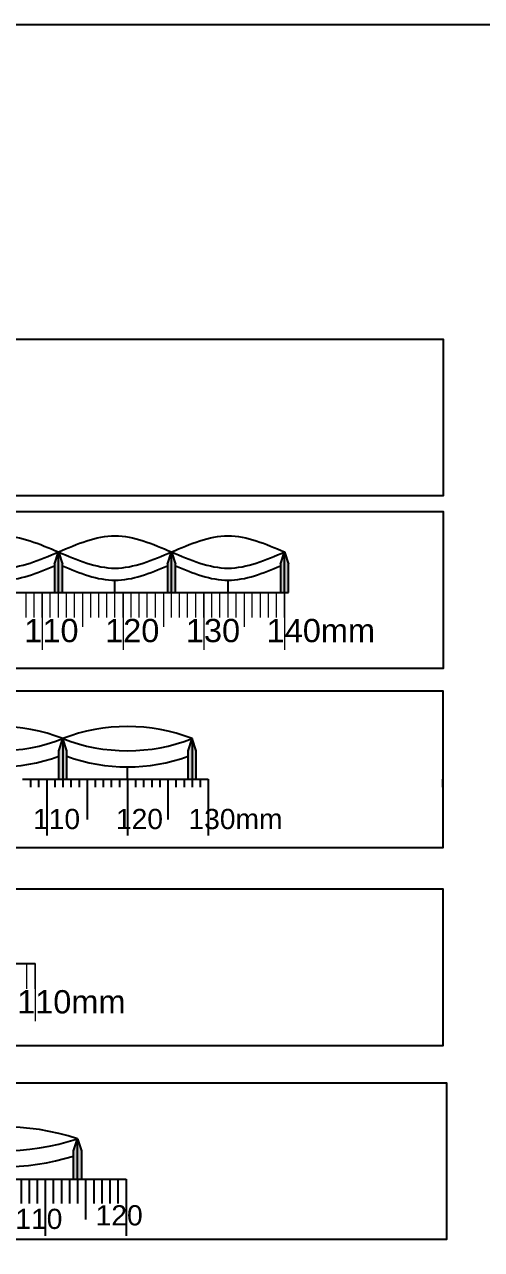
# Model space of a CAD drawing. Header units: millimetres. Extents: x 10828 to 12582, y 10200 to 11457.
# Drawn here: x 11034.6 to 11091.2, y 11302.3 to 11454 of the extents above; entities that cross this region are included whole.
import ezdxf

# ---------------------------------------------------------------- set-up
doc = ezdxf.new("R2010")
doc.units = ezdxf.units.MM
doc.layers.add('BTONG', color=250, linetype='Continuous', lineweight=30)
doc.layers.add('VATLIEU', color=250, linetype='Continuous', lineweight=5)
doc.layers.add('GHICHU', color=7, linetype='Continuous')
doc.styles.get("Standard").update_dxf_attribs({"font": 'arial.ttf'})
doc.styles.add('VN-DIM', font='')
doc.styles.get('VN-DIM').set_extended_font_data('VNI-Helve')

# ---------------------------------------------------------------- blocks, each defined once
blk = doc.blocks.new('*U12')
h = blk.add_hatch(color=3)
h.dxf.hatch_style = 1
h.paths.add_polyline_path([(-15.75, 0.25), (-16.25, 1.75), (-16.25, -3.25), (-15.75, -3.25)])
h.paths.add_polyline_path([(-0.25, 1.75), (-0.75, 0.25), (-0.75, -3.25), (-0.25, -3.25)])
h.paths.add_polyline_path([(0.25, 0.25), (-0.25, 1.75), (-0.25, -3.25), (0.25, -3.25)])
h.paths.add_polyline_path([(15.75, 1.75), (15.25, 0.25), (15.25, -3.25), (15.75, -3.25)])
h.paths.add_polyline_path([(16.25, 0.25), (15.75, 1.75), (15.75, -3.25), (16.25, -3.25)])
for p, q in [((-0.75, 0.25), (-0.25, 1.75)), ((-0.25, 1.75), (-0.25, -3.25)), ((0.25, 0.25), (-0.25, 1.75)), ((15.25, 0.25), (15.75, 1.75)), ((15.75, 1.75), (15.75, -3.25)), ((16.25, 0.25), (15.75, 1.75)), ((-0.75, -3.25), (-0.75, 0.25)), ((0.25, -3.25), (0.25, 0.25)), ((15.25, -3.25), (15.25, 0.25)), ((16.25, -3.25), (16.25, 0.25))]:
    blk.add_line(p, q)
at = {"color": 1}
for p, q in [((-8.25, -3.25), (-8.25, -1.75)), ((7.75, -3.25), (7.75, -1.75))]:
    blk.add_line(p, q, dxfattribs=at)
at = {"color": 5}
for centre, start, end in [((-8.25, -18.83), 68.7607, 111.2393), ((7.75, 22.33), 248.7607, 291.2393), ((7.75, 22.33), 248.7607, 291.2393)]:
    blk.add_arc(centre, 22.08, start, end, dxfattribs=at)
at = {"color": 6}
for centre, start, end in [((7.75, -18.83), 68.7607, 111.2393), ((-8.25, 22.33), 248.7607, 291.2393), ((-8.25, 22.33), 248.7607, 291.2393)]:
    blk.add_arc(centre, 22.08, start, end, dxfattribs=at)
at = {"color": 1}
for centre in [(-8.25, 20.33), (7.75, 20.33)]:
    blk.add_arc(centre, 22.08, 250.1461, 289.8539, dxfattribs=at)
blk = doc.blocks.new('*U13')
at = {"color": 0, "linetype": 'ByBlock', "lineweight": -2, "transparency": 16777216}
for p in [(0, 0), (32, 0), (64, 0), (96, 0)]:
    blk.add_blockref('*U12', p, dxfattribs=at)
blk = doc.blocks.new('*U14')
h = blk.add_hatch(color=3)
h.dxf.hatch_style = 1
h.paths.add_polyline_path([(-18.75, 0.25), (-19.25, 1.75), (-19.25, -3.25), (-18.75, -3.25)])
h.paths.add_polyline_path([(-0.25, 1.75), (-0.75, 0.25), (-0.75, -3.25), (-0.25, -3.25)])
h.paths.add_polyline_path([(0.24, 0.25), (-0.25, 1.75), (-0.25, -3.25), (0.25, -3.25)])
h.paths.add_polyline_path([(18.75, 1.75), (18.25, 0.25), (18.25, -3.25), (18.75, -3.25)])
h.paths.add_polyline_path([(19.25, 0.25), (18.75, 1.75), (18.75, -3.25), (19.25, -3.25)])
for p, q in [((-0.75, 0.25), (-0.25, 1.75)), ((-0.25, -3.25), (-0.25, 1.75)), ((0.24, 0.25), (-0.25, 1.75)), ((18.25, 0.25), (18.75, 1.75)), ((18.75, -3.25), (18.75, 1.75)), ((18.75, 1.75), (19.25, 0.25)), ((-0.75, -3.25), (-0.75, 0.25)), ((0.25, -3.25), (0.24, 0.25)), ((18.25, -3.25), (18.25, 0.25)), ((19.25, 0.25), (19.25, -3.25))]:
    blk.add_line(p, q)
at = {"color": 1}
for p, q in [((-9.75, -3.25), (-9.74, -1.75)), ((9.25, -3.25), (9.25, -1.75)), ((9.25, -3.25), (9.26, -1.75))]:
    blk.add_line(p, q, dxfattribs=at)
at = {"color": 5}
for centre, start, end in [((-9.75, -27.58), 72.0544, 107.9456), ((9.25, 31.08), 252.0544, 287.9456)]:
    blk.add_arc(centre, 30.83, start, end, dxfattribs=at)
at = {"color": 6}
for centre, start, end in [((9.25, -27.58), 72.0544, 107.9456), ((-9.75, 31.08), 252.0544, 287.9456)]:
    blk.add_arc(centre, 30.83, start, end, dxfattribs=at)
at = {"color": 1}
for centre, start, end in [((-9.75, 29.09), 253.0284, 286.9716), ((9.25, 29.09), 253.0083, 286.9847)]:
    blk.add_arc(centre, 30.83, start, end, dxfattribs=at)
blk = doc.blocks.new('*U15')
at = {"color": 0, "linetype": 'ByBlock', "lineweight": -2, "transparency": 16777216}
for p in [(0, 0), (38, 0), (76, 0)]:
    blk.add_blockref('*U14', p, dxfattribs=at)
blk = doc.blocks.new('*U16')
for p, q in [((-4.5, 3.5), (-4.5, 0.5)), ((-3.5, 3.5), (-3.5, 0.5)), ((-2.5, 3.5), (-2.5, 0.5)), ((-1.5, 3.5), (-1.5, 0.5)), ((-0.5, 3.5), (-0.5, -1.5)), ((0.5, 3.5), (0.5, 0.5)), ((1.5, 3.5), (1.5, 0.5)), ((2.5, 3.5), (2.5, 0.5)), ((3.5, 3.5), (3.5, 0.5)), ((4.5, 3.5), (4.5, -3.5)), ((4.5, 3.5), (4.5, -3.5))]:
    blk.add_line(p, q)
blk = doc.blocks.new('*U17')
at = {"color": 0, "linetype": 'ByBlock', "lineweight": -2, "transparency": 16777216}
for p in [(0, 0), (10, 0), (20, 0)]:
    blk.add_blockref('*U16', p, dxfattribs=at)

msp = doc.modelspace()

# ---------------------------------------------------------------- hatches: boundary and pattern name
h = msp.add_hatch(color=3)
h.dxf.hatch_style = 1
h.paths.add_polyline_path([(10927.3, 11387.19), (10926.8, 11388.69), (10926.8, 11383.69), (10927.3, 11383.69)])
h.paths.add_polyline_path([(10940.8, 11388.69), (10940.3, 11387.19), (10940.3, 11383.69), (10940.8, 11383.69)])
h.paths.add_polyline_path([(10941.3, 11387.19), (10940.8, 11388.69), (10940.8, 11383.69), (10941.3, 11383.69)])
h.paths.add_polyline_path([(10954.8, 11388.69), (10954.3, 11387.19), (10954.3, 11383.69), (10954.8, 11383.69)])
h.paths.add_polyline_path([(10955.3, 11387.19), (10954.8, 11388.69), (10954.8, 11383.69), (10955.3, 11383.69)])
h.paths.add_polyline_path([(10968.8, 11388.69), (10968.3, 11387.19), (10968.3, 11383.69), (10968.8, 11383.69)])
h.paths.add_polyline_path([(10969.3, 11387.19), (10968.8, 11388.69), (10968.8, 11383.69), (10969.3, 11383.69)])
h.paths.add_polyline_path([(10982.8, 11388.69), (10982.3, 11387.19), (10982.3, 11383.69), (10982.8, 11383.69)])
h.paths.add_polyline_path([(10983.3, 11387.19), (10982.8, 11388.69), (10982.8, 11383.69), (10983.3, 11383.69)])
h.paths.add_polyline_path([(10996.8, 11388.69), (10996.3, 11387.19), (10996.3, 11383.69), (10996.8, 11383.69)])
h.paths.add_polyline_path([(10997.3, 11387.19), (10996.8, 11388.69), (10996.8, 11383.69), (10997.3, 11383.69)])
h.paths.add_polyline_path([(11011.3, 11387.19), (11010.8, 11388.69), (11010.8, 11383.69), (11011.3, 11383.69)])
h.paths.add_polyline_path([(11010.8, 11388.69), (11010.3, 11387.19), (11010.3, 11383.69), (11010.8, 11383.69)])
h.paths.add_polyline_path([(11024.8, 11388.69), (11024.3, 11387.19), (11024.3, 11383.69), (11024.8, 11383.69)])
h.paths.add_polyline_path([(11025.3, 11387.19), (11024.8, 11388.69), (11024.8, 11383.69), (11025.3, 11383.69)])
h.paths.add_polyline_path([(11038.8, 11388.69), (11038.3, 11387.19), (11038.3, 11383.69), (11038.8, 11383.69)])
h.paths.add_polyline_path([(11039.3, 11387.19), (11038.8, 11388.69), (11038.8, 11383.69), (11039.3, 11383.69)])
h.paths.add_polyline_path([(11053.3, 11387.19), (11052.8, 11388.69), (11052.8, 11383.69), (11053.3, 11383.69)])
h.paths.add_polyline_path([(11052.8, 11388.69), (11052.3, 11387.19), (11052.3, 11383.69), (11052.8, 11383.69)])
h.paths.add_polyline_path([(11066.8, 11388.69), (11066.3, 11387.19), (11066.3, 11383.69), (11066.8, 11383.69)])
h.paths.add_polyline_path([(11067.3, 11387.19), (11066.8, 11388.69), (11066.8, 11383.69), (11067.3, 11383.69)])

# ---------------------------------------------------------------- linework, layer by layer
for p, q in [((11038.3, 11387.19), (11038.8, 11388.69)), ((11038.3, 11387.19), (11038.3, 11383.69)), ((11038.8, 11383.69), (11038.8, 11388.69)), ((11038.8, 11388.69), (11039.3, 11387.19)), ((11039.3, 11383.69), (11039.3, 11387.19)), ((11052.3, 11387.19), (11052.8, 11388.69)), ((11052.3, 11387.19), (11052.3, 11383.69)), ((11052.8, 11383.69), (11052.8, 11388.69)), ((11052.8, 11388.69), (11053.3, 11387.19)), ((11053.3, 11383.69), (11053.3, 11387.19)), ((11066.3, 11387.19), (11066.8, 11388.69)), ((11066.3, 11387.19), (11066.3, 11383.69)), ((11066.8, 11383.69), (11066.8, 11388.69)), ((11066.8, 11388.69), (11067.3, 11387.19)), ((11067.3, 11383.69), (11067.3, 11387.19)), ((11034.35, 11360.58), (11035.35, 11360.58)), ((11035.35, 11360.58), (11035.35, 11359.58)), ((11035.35, 11360.58), (11036.35, 11360.58)), ((11036.35, 11360.58), (11036.35, 11359.58)), ((11036.35, 11360.58), (11037.35, 11360.58)), ((11037.35, 11360.58), (11037.35, 11353.58)), ((11037.35, 11360.58), (11037.35, 11353.58)), ((11037.35, 11360.58), (11038.35, 11360.58)), ((11038.35, 11360.58), (11038.35, 11359.58)), ((11038.35, 11360.58), (11039.35, 11360.58)), ((11039.35, 11360.58), (11039.35, 11359.58)), ((11039.35, 11360.58), (11040.35, 11360.58)), ((11040.35, 11360.58), (11040.35, 11359.58)), ((11040.35, 11360.58), (11041.35, 11360.58)), ((11041.35, 11360.58), (11041.35, 11359.58)), ((11041.35, 11360.58), (11042.35, 11360.58)), ((11042.35, 11360.58), (11042.35, 11355.58)), ((11042.35, 11360.58), (11043.35, 11360.58)), ((11043.35, 11360.58), (11043.35, 11359.58)), ((11043.35, 11360.58), (11044.35, 11360.58)), ((11044.35, 11360.58), (11044.35, 11359.58)), ((11044.35, 11360.58), (11045.35, 11360.58)), ((11045.35, 11360.58), (11045.35, 11359.58)), ((11045.35, 11360.58), (11046.35, 11360.58)), ((11046.35, 11360.58), (11046.35, 11359.58)), ((11046.35, 11360.58), (11047.35, 11360.58)), ((11047.35, 11360.58), (11047.35, 11353.58)), ((11047.35, 11360.58), (11047.35, 11353.58)), ((11047.35, 11360.58), (11048.35, 11360.58)), ((11048.35, 11360.58), (11048.35, 11359.58)), ((11048.35, 11360.58), (11049.35, 11360.58)), ((11049.35, 11360.58), (11049.35, 11359.58)), ((11049.35, 11360.58), (11050.35, 11360.58)), ((11050.35, 11360.58), (11050.35, 11359.58)), ((11050.35, 11360.58), (11051.35, 11360.58)), ((11051.35, 11360.58), (11051.35, 11359.58)), ((11051.35, 11360.58), (11052.35, 11360.58)), ((11052.35, 11360.58), (11052.35, 11355.58)), ((11052.35, 11360.58), (11053.35, 11360.58)), ((11053.35, 11360.58), (11053.35, 11359.58)), ((11053.35, 11360.58), (11054.35, 11360.58)), ((11054.35, 11360.58), (11054.35, 11359.58)), ((11054.35, 11360.58), (11055.35, 11360.58)), ((11055.35, 11360.58), (11055.35, 11359.58)), ((11055.35, 11360.58), (11056.35, 11360.58)), ((11056.35, 11360.58), (11056.35, 11359.58)), ((11056.35, 11360.58), (11057.35, 11360.58)), ((11057.35, 11360.58), (11057.35, 11353.58)), ((11057.35, 11360.58), (11057.35, 11353.58)), ((11086.35, 11360.58), (11086.35, 11359.58)), ((10927.17, 11311.04), (11047.17, 11311.04))]:
    msp.add_line(p, q)
at = {"color": 1}
for p, q in [((11045.8, 11383.69), (11045.8, 11385.19)), ((11059.8, 11383.69), (11059.8, 11385.19))]:
    msp.add_line(p, q, dxfattribs=at)
at = {"color": 0}
for p, q in [((10926.8, 11383.69), (11067.3, 11383.69)), ((10925.91, 11337.73), (11035.91, 11337.73))]:
    msp.add_line(p, q, dxfattribs=at)
for points in [[(10828.25, 11454), (11248.25, 11454), (11248.25, 11157), (10828.25, 11157)], [(10866.82, 11415.03), (11086.43, 11415.03), (11086.43, 11395.62), (10866.82, 11395.62)], [(10866.83, 11393.68), (11086.43, 11393.68), (11086.43, 11374.27), (10866.83, 11374.27)], [(10866.78, 11371.48), (11086.38, 11371.48), (11086.38, 11352.07), (10866.78, 11352.07)], [(10866.78, 11346.97), (11086.38, 11346.97), (11086.38, 11327.56), (10866.78, 11327.56)], [(10867.24, 11322.97), (11086.85, 11322.97), (11086.85, 11303.55), (10867.24, 11303.55)]]:
    msp.add_lwpolyline(points, close=True)
at = {"color": 6}
for points in [[(11024.8, 11388.69), (11031.8, 11390.69), (11038.8, 11388.69)], [(11052.8, 11388.69), (11059.8, 11390.69), (11066.8, 11388.69)], [(11038.8, 11388.69), (11045.8, 11386.69), (11052.8, 11388.69)]]:
    msp.add_spline(points, degree=3, dxfattribs=at)
at = {"color": 5}
for points in [[(11038.8, 11388.69), (11045.8, 11390.69), (11052.8, 11388.69)], [(11024.8, 11388.69), (11031.8, 11386.69), (11038.8, 11388.69)], [(11052.8, 11388.69), (11059.8, 11386.69), (11066.8, 11388.69)]]:
    msp.add_spline(points, degree=3, dxfattribs=at)
at = {"color": 1}
for points in [[(11025.3, 11386.98), (11027.47, 11386.06), (11031.8, 11384.33), (11036.14, 11386.06), (11038.3, 11386.98)], [(11039.3, 11386.98), (11041.47, 11386.06), (11045.8, 11384.33), (11050.14, 11386.06), (11052.3, 11386.98)], [(11053.3, 11386.98), (11055.47, 11386.06), (11059.8, 11384.33), (11064.14, 11386.06), (11066.3, 11386.98)]]:
    msp.add_open_spline(points, degree=3, dxfattribs=at)
at = {"layer": 'BTONG', "color": 0, "linetype": 'ByBlock', "lineweight": 13, "ltscale": 0.13}
for p, q in [((11034.8, 11380.57), (11034.8, 11383.69)), ((11035.8, 11380.57), (11035.8, 11383.69)), ((11036.8, 11380.57), (11036.8, 11383.69)), ((11037.8, 11380.57), (11037.8, 11383.69)), ((11038.8, 11380.57), (11038.8, 11383.69)), ((11039.8, 11380.57), (11039.8, 11383.69)), ((11040.8, 11380.57), (11040.8, 11383.69)), ((11041.8, 11383.69), (11041.8, 11379.41)), ((11042.8, 11380.57), (11042.8, 11383.69)), ((11043.8, 11380.57), (11043.8, 11383.69)), ((11044.8, 11380.57), (11044.8, 11383.69)), ((11045.8, 11380.57), (11045.8, 11383.69)), ((11046.8, 11380.57), (11046.8, 11383.69)), ((11047.8, 11380.57), (11047.8, 11383.69)), ((11048.8, 11380.57), (11048.8, 11383.69)), ((11049.8, 11380.57), (11049.8, 11383.69)), ((11050.8, 11380.57), (11050.8, 11383.69)), ((11051.8, 11383.69), (11051.8, 11379.41)), ((11052.8, 11380.57), (11052.8, 11383.69)), ((11053.8, 11380.57), (11053.8, 11383.69)), ((11054.8, 11380.57), (11054.8, 11383.69)), ((11055.8, 11380.57), (11055.8, 11383.69)), ((11056.8, 11380.57), (11056.8, 11383.69)), ((11057.8, 11380.57), (11057.8, 11383.69)), ((11058.8, 11380.57), (11058.8, 11383.69)), ((11059.8, 11380.57), (11059.8, 11383.69)), ((11060.8, 11380.57), (11060.8, 11383.69)), ((11061.8, 11383.69), (11061.8, 11379.41)), ((11062.8, 11380.57), (11062.8, 11383.69)), ((11063.8, 11380.57), (11063.8, 11383.69)), ((11064.8, 11380.57), (11064.8, 11383.69)), ((11065.8, 11380.57), (11065.8, 11383.69)), ((11066.8, 11380.57), (11066.8, 11383.69)), ((11034.91, 11334.61), (11034.91, 11337.73)), ((11035.91, 11334.61), (11035.91, 11337.73))]:
    msp.add_line(p, q, dxfattribs=at)
at = {"layer": 'VATLIEU', "color": 4, "linetype": 'ByBlock', "lineweight": 13, "ltscale": 0.13}
for p, q in [((11036.8, 11383.69), (11036.8, 11376.57)), ((11046.8, 11383.69), (11046.8, 11376.57)), ((11056.8, 11383.69), (11056.8, 11376.57)), ((11066.8, 11383.69), (11066.8, 11376.57)), ((11035.91, 11337.73), (11035.91, 11330.61))]:
    msp.add_line(p, q, dxfattribs=at)

# ---------------------------------------------------------------- block references
for name, p in [('*U13', (10943.6, 11363.83)), ('*U15', (10946.42, 11314.29)), ('*U17', (11022.67, 11307.54))]:
    msp.add_blockref(name, p)

# ---------------------------------------------------------------- texts
for s, p in [('110', (11033.47, 11304.87)), ('120', (11043.41, 11305.31))]:
    msp.add_text(s, height=2.5).set_placement(p)
at = {"char_height": 2.5, "attachment_point": 1}
for s, insert in [('110', (11035.66, 11356.88)), ('120', (11045.92, 11356.88)), ('130mm', (11054.9, 11356.88))]:
    msp.add_mtext_dynamic_manual_height_columns(s, width=2.3531, gutter_width=12.5, heights=[0], dxfattribs=dict(at, insert=insert))
at = {"layer": 'GHICHU', "color": 0, "style": 'VN-DIM'}
msp.add_text('110mm', height=2.88, dxfattribs=at).set_placement((11033.69, 11331.56))
at = {"layer": 'GHICHU', "lineweight": -2, "char_height": 2.88, "attachment_point": 1, "style": 'VN-DIM'}
for s, insert in [('110', (11034.58, 11380.4)), ('120', (11044.58, 11380.4)), ('130', (11054.58, 11380.4)), ('140mm', (11064.58, 11380.4))]:
    msp.add_mtext(s, dxfattribs=dict(at, insert=insert))

doc.saveas('drawing.dxf')
